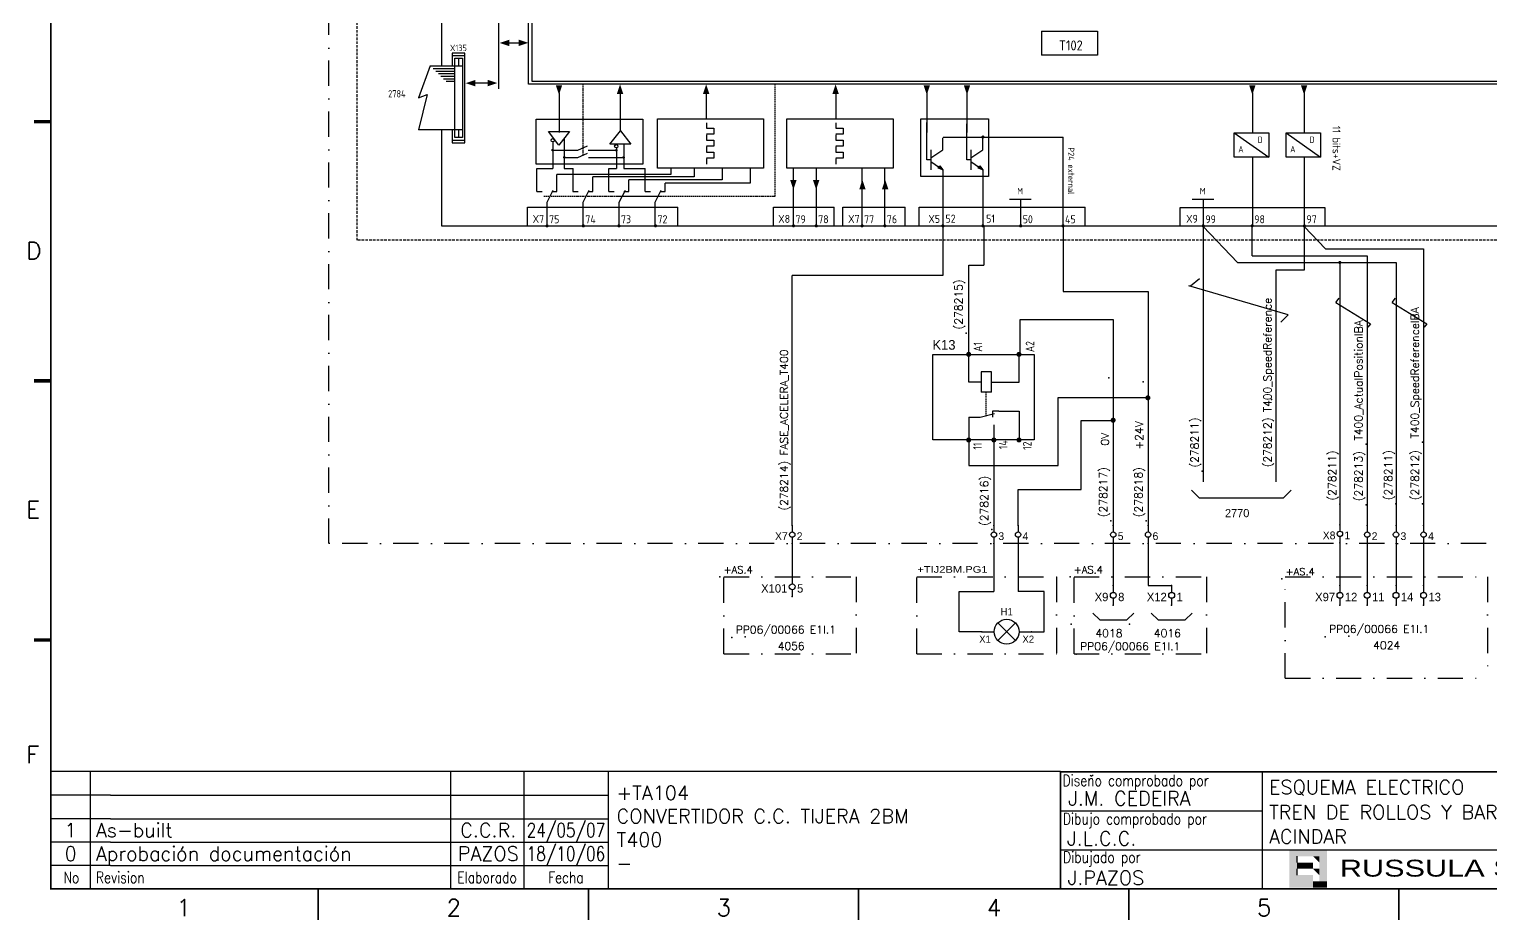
# Model space of a CAD drawing. Header units: millimetres. Extents: x 6305 to 6742, y 670 to 987.
# Drawn here: x 6305.4 to 6595.8, y 669.7 to 846.7 of the extents above; entities that cross this region are included whole.
import ezdxf
from ezdxf.enums import TextEntityAlignment as Align

# ---------------------------------------------------------------- set-up
doc = ezdxf.new("R2010")
doc.units = ezdxf.units.MM
for name, pattern in [('DASHDOT', [1, 0.5, -0.25, 0, -0.25]), ('DASHED', [0.75, 0.5, -0.25]), ('HIDDEN', [0.375, 0.25, -0.125]), ('LTY1', [0])]:
    doc.linetypes.add(name, pattern=pattern)
for name, color, linetype in [('1', 7, 'Continuous'), ('10', 5, 'Continuous'), ('2', 7, 'Continuous'), ('3', 8, 'Continuous'), ('6', 7, 'DASHDOT'), ('8', 1, 'Continuous'), ('9', 6, 'Continuous'), ('ATRIBUTOS', 6, 'Continuous'), ('DIBUJO', 7, 'Continuous'), ('NODE', 7, 'Continuous')]:
    doc.layers.add(name, color=color, linetype=linetype)
doc.styles.add('DIN', font='DIN.shx', dxfattribs={"width": 0.85})
doc.styles.add('HELVETICA', font='HELV.SHX')
doc.styles.add('ISO', font='ISO')
doc.styles.add('LABEL', font='SIMPLEX', dxfattribs={"width": 0.8, "height": 4})
doc.styles.add('ROMANS', font='romans.shx', dxfattribs={"height": 1})

# ---------------------------------------------------------------- blocks, each defined once
blk = doc.blocks.new('NOD', base_point=(237.5, 170))
at = {"layer": 'NODE'}
blk.add_point((237.5, 170), dxfattribs=at)
blk = doc.blocks.new('$PP313')
at = {"layer": '2'}
blk.add_blockref('NOD', (0, 0), dxfattribs=at)
at = {"layer": '8'}
blk.add_attdef('1A', (1, -3.325), '', height=2.15, dxfattribs=at)
at = {"layer": '9'}
blk.add_attdef('ID', (1, 1), '', height=2.15, dxfattribs=at)
blk = doc.blocks.new('ITEM')
at = {"layer": 'ATRIBUTOS', "style": 'HELVETICA', "width": 1.2}
blk.add_attdef('ITEM', (0, 1.25), '', height=2.5, dxfattribs=at)
blk = doc.blocks.new('$081001')
at = {"layer": '2'}
for p, q in [((0, 0), (3.75, 0)), ((4.85, -2.65), (10.15, 2.65)), ((4.85, 2.65), (10.15, -2.65)), ((11.25, 0), (15, 0))]:
    blk.add_line(p, q, dxfattribs=at)
blk.add_circle((7.5, 0), 3.75, dxfattribs=at)
for p in [(0, 0), (15, 0)]:
    blk.add_blockref('NOD', p, dxfattribs=at)
at = {"layer": '8'}
blk.add_attdef('1A', text='', height=2.15, dxfattribs=at).set_placement((2.75, -3.32), align=Align.RIGHT)
blk.add_attdef('2A', (12.25, -3.32), '', height=2.15, dxfattribs=at)
at = {"layer": '9'}
blk.add_attdef('ID', text='', height=2.15, dxfattribs=at).set_placement((7.5, 4.93), align=Align.CENTER)
blk = doc.blocks.new('$$PLD12C')
for p, q in [((0, 2.5), (0, 0.75)), ((0, -0.75), (0, -2.5))]:
    blk.add_line(p, q)
at = {"layer": '2'}
blk.add_circle((0, 0), 0.75, dxfattribs=at)
for p in [(0, 2.5), (0, -2.5)]:
    blk.add_blockref('NOD', p, dxfattribs=at)
at = {"layer": '8'}
blk.add_attdef('*A', (1.25, -1.5), '', height=2.15, dxfattribs=at)
at = {"layer": '9'}
blk.add_attdef('ID', text='', height=2.15, dxfattribs=at).set_placement((-1.25, -1.5), align=Align.RIGHT)
blk = doc.blocks.new('newcajec')
at = {"layer": '1'}
for p, q in [((179.4, 20.85), (0.13, 20.85)), ((7, 20.85), (7, 0)), ((71, 20.85), (71, 0)), ((84, 20.85), (84, 0.09)), ((99, 20.85), (99, 0)), ((215.2, 20.8), (215.2, 0)), ((184.64, 20.18), (184.81, 20.01)), ((184.81, 20.01), (185.18, 20.25)), ((10.6, 16.64), (0, 16.64)), ((10.6, 16.64), (99, 16.64)), ((179.4, 13.87), (215.2, 13.87)), ((10.6, 12.48), (0, 12.48)), ((10.6, 12.48), (99, 12.48)), ((10.6, 8.32), (0, 8.32)), ((10.6, 8.32), (99, 8.32)), ((179.4, 6.93), (267.63, 6.93)), ((10.6, 4.16), (0, 4.16)), ((10.6, 4.16), (99, 4.16))]:
    blk.add_line(p, q, dxfattribs=at)
at = {"layer": '1', "const_width": 0.3}
blk.add_lwpolyline([(0, 0), (0, 272.5), (383, 272.5), (383, 0)], close=True, dxfattribs=at)
at = {"layer": '1'}
for points in [[(-2.99, 136.23, 0.6, 0.6, 0), (-0.18, 136.23, 0.6, 0.6, 0)], [(-2.99, 90.23, 0.6, 0.6, 0), (-0.18, 90.23, 0.6, 0.6, 0)], [(-2.99, 44.23, 0.6, 0.6, 0), (-0.18, 44.23, 0.6, 0.6, 0)], [(383, 20.8, 0.3, 0.3, 0), (179.4, 20.8, 0.3, 0.3, 0), (179.4, 0, 0.3, 0.3, 0)], [(47.5, -5.5, 0.3, 0.3, 0), (47.5, -0.09, 0.3, 0.3, 0)], [(95.5, -5.5, 0.3, 0.3, 0), (95.5, -0.09, 0.3, 0.3, 0)], [(143.5, -5.5, 0.3, 0.3, 0), (143.5, -0.09, 0.3, 0.3, 0)], [(191.5, -5.5, 0.3, 0.3, 0), (191.5, -0.09, 0.3, 0.3, 0)], [(239.5, -5.5, 0.3, 0.3, 0), (239.5, -0.09, 0.3, 0.3, 0)]]:
    blk.add_lwpolyline(points, format="xyseb", dxfattribs=at)
at = {"layer": '2', "color": 14}
for p, q in [((221.42, 4.69), (221.42, 5.81)), ((221.42, 2.47), (221.42, 3.58))]:
    blk.add_line(p, q, dxfattribs=at)
for points in [[(220.05, 5.81), (220.05, 6.92), (226.74, 5.81), (226.74, 6.92)], [(221.42, 2.47), (220.05, 2.47), (221.42, 5.81), (220.05, 5.81)], [(224.25, 5.81), (225.37, 5.81), (225.37, 4.69)], [(225.37, 5.81), (226.74, 5.81), (225.37, 1.35), (226.74, 1.35)], [(221.42, 4.69), (224.25, 4.69), (221.42, 3.58), (224.25, 3.58)], [(224.25, 3.58), (225.37, 3.58), (225.37, 2.47)], [(224.25, 0.24), (224.25, 2.47), (220.05, 0.24), (220.05, 2.47)], [(226.74, 1.35), (226.74, 0.24), (224.25, 1.35), (224.25, 0.24)]]:
    blk.add_solid(points, dxfattribs=at)
at = {"layer": '1', "style": 'ROMANS'}
for s, p in [('D', (-4.37, 111.84)), ('E', (-4.37, 65.84)), ('F', (-4.37, 22.34)), ('1', (22.29, -4.82)), ('2', (70.29, -4.82)), ('3', (118.29, -4.82)), ('4', (166.29, -4.82)), ('5', (214.29, -4.82))]:
    blk.add_text(s, height=3, dxfattribs=at).set_placement(p)
at = {"layer": '1', "style": 'LABEL', "width": 0.8}
for s, p in [('Diseno comprobado por', (179.73, 18.27)), ('Dibujo comprobado por', (179.81, 11.47)), ('Dibujado por', (179.83, 4.64)), ('No', (2.23, 1.05)), ('Revision', (8, 1.05))]:
    blk.add_text(s, height=2, dxfattribs=at).set_placement(p)
for s, p in [('Elaborado', (77.5, 1.05)), ('Fecha', (91.5, 1.05))]:
    blk.add_text(s, height=2, dxfattribs=at).set_placement(p, align=Align.CENTER)
at = {"layer": '10', "style": 'ROMANS'}
for tag, p in [('REV41', (3.5, 18.74)), ('REV43', (77.7, 18.74)), ('REV31', (3.5, 14.58)), ('REV33', (77.7, 14.58)), ('REV21', (3.5, 10.42)), ('REV23', (77.7, 10.42)), ('REV11', (3.5, 6.27)), ('REV13', (77.7, 6.27))]:
    blk.add_attdef(tag, text='', height=2.5, dxfattribs=at).set_placement(p, align=Align.MIDDLE)
for tag, p, height in [('REV42', (8, 17.49), 2.5), ('SHEETNAME1', (100.5, 15.83), 2.5), ('DOCUMENTTYPE', (216.43, 16.8), 2.5), ('NOTA', (305.32, 15.8), 3), ('REV32', (8, 13.33), 2.5), ('DESIGNCHECK', (180.74, 14.83), 2.5), ('SHEETNAME2', (100.5, 11.67), 2.5), ('OBJECT', (216.43, 12.4), 2.5), ('REV22', (8, 9.17), 2.5), ('CUSTOMER', (216.43, 8.08), 2.5), ('ORDER', (305.32, 7.3), 4.5), ('SHEETNAME3', (100.5, 7.51), 2.5), ('DRAWINGCHECK', (180.53, 7.71), 2.5), ('REV12', (8, 5.01), 2.5), ('SHEETNAME4', (100.5, 3.35), 2.5), ('DOCUMENT_ID', (305.32, 0.93), 4.4), ('USER', (180.63, 0.71), 2.5), ('DEPARTMENT', (271.93, 1.05), 2.5)]:
    blk.add_attdef(tag, p, '', height=height, dxfattribs=at)
for tag, width, p, p2 in [('REV44', 1.221199, (84.53, 17.49), (98.48, 17.49)), ('REV34', 1.221199, (84.53, 13.33), (98.48, 13.33)), ('REV24', 1.221199, (84.53, 9.17), (98.48, 9.17)), ('REV14', 1.221199, (84.53, 5.01), (98.48, 5.01)), ('CREATED2', 7.039915, (282.71, 1.05), (301.14, 1.05))]:
    blk.add_attdef(tag, text='', height=2.5, dxfattribs=dict(at, width=width)).set_placement(p, p2, align=Align.FIT)
for tag, p in [('SHEET', (382, 7.43)), ('NEXTSHEET', (382, 0.5))]:
    blk.add_attdef(tag, text='', height=2.5, dxfattribs=at).set_placement(p, align=Align.RIGHT)
at = {"layer": 'DIBUJO', "color": 14, "style": 'HELVETICA', "width": 1.3}
blk.add_text('RUSSULA S.A.', height=3, dxfattribs=at).set_placement((229, 2.19))
blk = doc.blocks.new('PAGINA')
at = {"layer": '2'}
blk.add_blockref('NOD', (-1, -1), dxfattribs=at)
at = {"layer": '8', "style": 'ROMANS'}
blk.add_attdef('NPA', (0, -4.325), '', height=2, dxfattribs=at)
at = {"layer": '9', "style": 'ROMANS'}
blk.add_attdef('NP', (0, 0), '', height=2, dxfattribs=at)

msp = doc.modelspace()

# ---------------------------------------------------------------- linework, layer by layer
at = {"linetype": 'DASHED'}
for p, q in [((6370.6, 804.79), (6370.6, 883.64)), ((6695.22, 804.79), (6370.6, 804.79))]:
    msp.add_line(p, q, dxfattribs=at)
at = {"color": 3}
for p, q in [((6404.61, 835.78), (6404.61, 854.7)), ((6405.25, 854.07), (6405.25, 836.41)), ((6506.55, 846.29), (6517.68, 846.29)), ((6506.55, 846.29), (6506.55, 841.52)), ((6517.68, 846.29), (6517.68, 841.52)), ((6517.68, 841.52), (6506.55, 841.52)), ((6405.25, 836.41), (6652.01, 836.41)), ((6652.65, 835.78), (6404.61, 835.78)), ((6404.42, 811.34), (6416.49, 811.34)), ((6404.42, 807.65), (6404.42, 811.34)), ((6413.25, 811.34), (6434.26, 811.34)), ((6434.26, 807.65), (6434.26, 811.34)), ((6453.27, 811.34), (6465.35, 811.34)), ((6453.27, 807.65), (6453.27, 811.34)), ((6465.35, 807.65), (6465.35, 811.34)), ((6467.06, 811.34), (6479.42, 811.34)), ((6467.06, 807.65), (6467.06, 811.34)), ((6479.42, 807.65), (6479.42, 811.34)), ((6482.2, 811.34), (6515.2, 811.34)), ((6482.2, 807.65), (6482.2, 811.34)), ((6515.2, 807.65), (6515.2, 811.34)), ((6534.05, 807.65), (6534.05, 811.3)), ((6534.05, 811.27), (6562.84, 811.27)), ((6562.88, 807.65), (6562.88, 811.3)), ((6484.95, 782.14), (6505.06, 782.14)), ((6484.95, 765.14), (6484.95, 782.14)), ((6505.06, 782.14), (6505.06, 765.14)), ((6505.06, 765.14), (6484.95, 765.14))]:
    msp.add_line(p, q, dxfattribs=at)
at = {"linetype": 'Continuous'}
for p, q in [((6385.08, 839.43), (6382.77, 833.07)), ((6384.47, 833.71), (6382.77, 826.7)), ((6382.77, 833.07), (6384.47, 833.71)), ((6496.56, 778.64), (6494.56, 778.64)), ((6494.56, 778.64), (6494.56, 774.64)), ((6496.56, 774.64), (6496.56, 778.64)), ((6494.56, 776.64), (6492.06, 776.64)), ((6496.56, 776.64), (6498.06, 776.64)), ((6496.56, 774.64), (6494.56, 774.64)), ((6497.06, 768.14), (6497.06, 765.64))]:
    msp.add_line(p, q, dxfattribs=at)
for p, q in [((6385.08, 839.43), (6391.5, 839.43)), ((6389.45, 841.97), (6389.45, 839.43)), ((6391.99, 841.97), (6389.45, 841.97)), ((6389.45, 841.46), (6391.99, 841.46)), ((6389.95, 825.19), (6389.95, 840.95)), ((6389.95, 840.95), (6391.48, 840.95)), ((6391.48, 840.95), (6391.48, 825.19)), ((6391.99, 824.17), (6391.99, 841.97)), ((6389.96, 838.84), (6385.7, 838.84)), ((6389.92, 838.33), (6386.21, 838.33)), ((6389.88, 837.82), (6386.72, 837.82)), ((6389.84, 837.31), (6387.23, 837.31)), ((6389.8, 836.8), (6387.73, 836.8)), ((6389.76, 836.29), (6388.24, 836.29)), ((6410.71, 834.07), (6410.71, 826.2)), ((6422.82, 834.07), (6422.82, 828.9)), ((6439.92, 834.07), (6439.92, 828.9)), ((6465.65, 834.07), (6465.65, 828.9)), ((6483.76, 834.07), (6483.76, 826.2)), ((6491.7, 834.07), (6491.7, 826.2)), ((6548.42, 834.07), (6548.42, 826.2)), ((6558.72, 834.07), (6558.72, 826.2)), ((6422.82, 831.68), (6422.82, 826.51)), ((6483.76, 820.78), (6483.76, 828.19)), ((6491.71, 820.78), (6491.71, 827.94)), ((6382.74, 826.76), (6391.5, 826.76)), ((6389.45, 826.71), (6389.45, 824.17)), ((6389.45, 824.68), (6391.99, 824.68)), ((6391.48, 825.19), (6389.95, 825.19)), ((6408.57, 826.39), (6412.74, 826.39)), ((6410.61, 823.7), (6408.57, 826.39)), ((6412.74, 826.39), (6410.61, 823.7)), ((6420.76, 823.85), (6422.89, 826.54)), ((6422.89, 826.54), (6424.93, 823.85)), ((6389.45, 824.17), (6391.99, 824.17)), ((6424.93, 823.85), (6420.76, 823.85)), ((6548.42, 821.14), (6548.42, 807.67)), ((6558.72, 821.14), (6558.72, 807.67)), ((6502.38, 812.92), (6502.38, 807.77)), ((6538.66, 812.92), (6538.66, 807.77)), ((6486.94, 807.65), (6486.94, 797.81)), ((6486.94, 807.65), (6486.94, 800.38)), ((6538.66, 807.5), (6545.48, 800.37)), ((6548.38, 801.73), (6548.38, 807.65)), ((6558.72, 807.5), (6562.94, 803.09)), ((6548.38, 801.73), (6571.22, 801.73)), ((6562.94, 803.09), (6582.43, 803.09)), ((6571.22, 801.73), (6571.22, 750.9)), ((6582.43, 803.09), (6582.43, 750.9)), ((6545.48, 800.37), (6569.63, 800.37)), ((6565.81, 800.37), (6565.81, 750.9)), ((6569.63, 800.37), (6576.95, 800.37)), ((6576.95, 800.37), (6576.95, 750.9)), ((6565.02, 792.45), (6565.65, 793.27)), ((6576.2, 792.45), (6576.82, 793.27)), ((6565.02, 792.45), (6571.86, 788.23)), ((6576.2, 792.45), (6583.04, 788.23)), ((6571.86, 788.23), (6571.34, 787.51)), ((6583.04, 788.23), (6582.51, 787.51)), ((6492.06, 776.64), (6492.06, 782.14)), ((6502.06, 776.64), (6502.06, 782.14)), ((6498.06, 776.64), (6502.06, 776.64)), ((6492.06, 769.64), (6494.31, 769.64)), ((6492.06, 769.64), (6492.06, 765.14)), ((6494.31, 769.64), (6497.21, 770.41)), ((6496.81, 770.89), (6496.81, 769.64)), ((6498.06, 770.89), (6496.81, 770.89)), ((6498.06, 770.89), (6502.06, 770.89)), ((6502.06, 770.89), (6502.06, 765.14)), ((6537.84, 753.64), (6536.3, 755.17)), ((6554.61, 753.64), (6556.14, 755.17)), ((6537.84, 753.64), (6554.61, 753.64)), ((6532.38, 733.72), (6532.38, 732.36)), ((6518.08, 729.4), (6516.73, 730.75)), ((6518.08, 729.4), (6523.48, 729.4)), ((6523.48, 729.4), (6524.84, 730.75)), ((6529.68, 729.4), (6528.33, 730.75)), ((6529.68, 729.4), (6535.08, 729.4)), ((6535.08, 729.4), (6536.44, 730.75))]:
    msp.add_line(p, q)
at = {"linetype": 'LTY1'}
for p, q in [((6486.94, 822.78), (6486.94, 825.14)), ((6486.97, 825.29), (6510.8, 825.29)), ((6494.89, 822.78), (6494.89, 825.01)), ((6484.56, 821.19), (6486.94, 822.78)), ((6484.56, 822.78), (6484.56, 818.81)), ((6492.5, 821.19), (6494.89, 822.78)), ((6492.5, 822.78), (6492.5, 818.81)), ((6484.56, 820.78), (6483.76, 820.78)), ((6484.56, 820.4), (6486.94, 818.81)), ((6485.99, 819.13), (6486.31, 819.6)), ((6486.94, 818.81), (6485.99, 819.13)), ((6486.31, 819.6), (6486.94, 818.81)), ((6486.94, 818.8), (6486.94, 807.65)), ((6492.5, 820.78), (6491.71, 820.78)), ((6492.5, 820.4), (6494.89, 818.81)), ((6493.93, 819.13), (6494.25, 819.6)), ((6494.89, 818.81), (6493.93, 819.13)), ((6494.25, 819.6), (6494.89, 818.81)), ((6494.89, 818.78), (6494.89, 807.65))]:
    msp.add_line(p, q, dxfattribs=at)
at = {"color": 0}
msp.add_line((6387.3, 807.64), (6685.47, 807.64), dxfattribs=at)
at = {"linetype": 'HIDDEN'}
msp.add_line((6495.56, 769.97), (6495.56, 774.64), dxfattribs=at)
for points in [[(6398.69, 855.07, 0.318, 0.318, 0), (6398.69, 834.85, 0.318, 0.318, 0)], [(6398.88, 843.97, 0, 1.27, 0), (6400.79, 843.97, 1.27, 1.27, 0)], [(6404.58, 843.99, 0, 1.27, 0), (6402.67, 843.99, 1.27, 1.27, 0)], [(6390.72, 840.95, 0.254, 0.254, 0), (6390.72, 839.43, 0.254, 0.254, 0)], [(6392.13, 835.99, 0, 1.27, 0), (6394.04, 835.99, 1.27, 1.27, 0)], [(6398.44, 836.01, 0, 1.27, 0), (6396.53, 836.01, 1.27, 1.27, 0)], [(6410.68, 833.66, 0, 1.27, 0), (6410.68, 835.57, 1.27, 1.27, 0)], [(6422.8, 835.76, 0, 1.27, 0), (6422.8, 833.85, 1.27, 1.27, 0)], [(6439.91, 835.76, 0, 1.27, 0), (6439.91, 833.85, 1.27, 1.27, 0)], [(6465.63, 835.76, 0, 1.27, 0), (6465.63, 833.85, 1.27, 1.27, 0)], [(6483.73, 833.66, 0, 1.27, 0), (6483.73, 835.57, 1.27, 1.27, 0)], [(6491.72, 833.66, 0, 1.27, 0), (6491.72, 835.57, 1.27, 1.27, 0)], [(6548.4, 833.66, 0, 1.27, 0), (6548.4, 835.57, 1.27, 1.27, 0)], [(6558.7, 833.66, 0, 1.27, 0), (6558.7, 835.57, 1.27, 1.27, 0)], [(6390.72, 826.71, 0.254, 0.254, 0), (6390.72, 825.19, 0.254, 0.254, 0)], [(6457.24, 814.85, 0, 1.27, 0), (6457.24, 816.76, 1.27, 1.27, 0)], [(6461.76, 814.85, 0, 1.27, 0), (6461.76, 816.76, 1.27, 1.27, 0)], [(6470.95, 816.82, 0, 1.27, 0), (6470.95, 814.91, 1.27, 1.27, 0)], [(6475.47, 816.82, 0, 1.27, 0), (6475.47, 814.91, 1.27, 1.27, 0)]]:
    msp.add_lwpolyline(points, format="xyseb")
for points in [[(6494.73, 825.29, 0.318, 0.318, 1), (6495.04, 825.29, 0.318, 0.318, 1)], [(6408.14, 807.65, 0.318, 0.318, 1), (6408.45, 807.65, 0.318, 0.318, 1)], [(6415.34, 807.65, 0.318, 0.318, 1), (6415.66, 807.65, 0.318, 0.318, 1)], [(6422.42, 807.65, 0.318, 0.318, 1), (6422.74, 807.65, 0.318, 0.318, 1)], [(6429.68, 807.65, 0.318, 0.318, 1), (6429.99, 807.65, 0.318, 0.318, 1)], [(6457.09, 807.65, 0.318, 0.318, 1), (6457.41, 807.65, 0.318, 0.318, 1)], [(6461.61, 807.65, 0.318, 0.318, 1), (6461.93, 807.65, 0.318, 0.318, 1)], [(6470.72, 807.65, 0.318, 0.318, 1), (6471.04, 807.65, 0.318, 0.318, 1)], [(6475.24, 807.65, 0.318, 0.318, 1), (6475.56, 807.65, 0.318, 0.318, 1)], [(6486.78, 807.65, 0.318, 0.318, 1), (6487.1, 807.65, 0.318, 0.318, 1)], [(6494.73, 807.65, 0.318, 0.318, 1), (6495.04, 807.65, 0.318, 0.318, 1)], [(6502.23, 807.65, 0.318, 0.318, 1), (6502.55, 807.65, 0.318, 0.318, 1)], [(6510.64, 807.65, 0.318, 0.318, 1), (6510.96, 807.65, 0.318, 0.318, 1)], [(6538.5, 807.65, 0.318, 0.318, 1), (6538.82, 807.65, 0.318, 0.318, 1)], [(6548.22, 807.65, 0.318, 0.318, 1), (6548.53, 807.65, 0.318, 0.318, 1)], [(6558.59, 807.65, 0.318, 0.318, 1), (6558.9, 807.65, 0.318, 0.318, 1)], [(6565.64, 800.38, 0.318, 0.318, 1), (6565.96, 800.38, 0.318, 0.318, 1)]]:
    msp.add_lwpolyline(points, format="xyseb", close=True)
at = {"linetype": 'Continuous'}
for points in [[(6492.06, 781.89, 0.5, 0.5, 1), (6492.06, 782.39, 0.5, 0.5, 1)], [(6502.06, 781.89, 0.5, 0.5, 1), (6502.06, 782.39, 0.5, 0.5, 1)], [(6527.66, 773.26, 0.5, 0.5, 1), (6527.66, 773.76, 0.5, 0.5, 1)], [(6520.75, 768.81, 0.5, 0.5, 1), (6520.75, 769.31, 0.5, 0.5, 1)], [(6492.06, 764.89, 0.5, 0.5, 1), (6492.06, 765.39, 0.5, 0.5, 1)], [(6497.06, 764.89, 0.5, 0.5, 1), (6497.06, 765.39, 0.5, 0.5, 1)], [(6502.06, 764.89, 0.5, 0.5, 1), (6502.06, 765.39, 0.5, 0.5, 1)]]:
    msp.add_lwpolyline(points, format="xyseb", close=True, dxfattribs=at)
at = {"layer": '2', "linetype": 'DASHDOT', "ltscale": 10}
for p, q in [((6364.92, 744.56), (6364.92, 935.33)), ((6705.93, 744.56), (6364.92, 744.56))]:
    msp.add_line(p, q, dxfattribs=at)
at = {"layer": '2'}
for p, q in [((6400, 843.99), (6402.68, 843.99)), ((6394.06, 836.02), (6396.53, 836.02)), ((6439.95, 828.13), (6439.95, 827.06)), ((6465.67, 828.13), (6465.67, 827.06)), ((6411.7, 824.94), (6411.7, 819.05)), ((6439.95, 827.06), (6441.43, 827.06)), ((6441.43, 825.83), (6439.95, 825.83)), ((6439.95, 825.75), (6439.95, 824.69)), ((6439.95, 824.69), (6441.43, 824.69)), ((6441.43, 827.06), (6441.43, 825.83)), ((6441.43, 824.69), (6441.43, 823.46)), ((6465.67, 827.06), (6467.15, 827.06)), ((6467.15, 825.83), (6465.67, 825.83)), ((6465.67, 825.75), (6465.67, 824.69)), ((6465.67, 824.69), (6467.15, 824.69)), ((6467.15, 827.06), (6467.15, 825.83)), ((6467.15, 824.69), (6467.15, 823.46)), ((6510.8, 807.61), (6510.8, 825.29)), ((6544.82, 826.11), (6551.67, 821.32)), ((6555.12, 826.11), (6561.96, 821.32)), ((6409.43, 824.33), (6409.43, 819.05)), ((6409.43, 822.69), (6414.39, 822.69)), ((6414.39, 822.69), (6416.36, 823.54)), ((6414.39, 821.25), (6416.36, 822.1)), ((6416.47, 822.69), (6422.07, 822.69)), ((6422.07, 823.14), (6422.07, 819.05)), ((6423.53, 823.8), (6423.53, 819.05)), ((6441.43, 823.46), (6439.95, 823.46)), ((6439.95, 823.38), (6439.95, 822.31)), ((6439.95, 822.31), (6441.43, 822.31)), ((6441.43, 822.31), (6441.43, 821.08)), ((6467.15, 823.46), (6465.67, 823.46)), ((6465.67, 823.38), (6465.67, 822.31)), ((6465.67, 822.31), (6467.15, 822.31)), ((6467.15, 822.31), (6467.15, 821.08)), ((6406.24, 814.47), (6406.24, 819.05)), ((6406.24, 819.05), (6409.43, 819.05)), ((6411.7, 821.25), (6414.39, 821.25)), ((6411.7, 819.05), (6413.46, 819.05)), ((6413.46, 814.47), (6413.46, 819.05)), ((6416.5, 821.25), (6423.56, 821.25)), ((6420.57, 814.47), (6420.57, 819.05)), ((6420.57, 819.05), (6422.07, 819.05)), ((6423.53, 819.05), (6427.78, 819.05)), ((6427.78, 814.47), (6427.78, 819.05)), ((6432.92, 819.1), (6432.92, 817.83)), ((6437.51, 819.09), (6437.51, 817.36)), ((6441.43, 821.08), (6439.95, 821.08)), ((6439.95, 821), (6439.95, 819.93)), ((6443.07, 819.09), (6443.07, 816.76)), ((6448.67, 819.09), (6448.67, 816.12)), ((6457.28, 807.75), (6457.28, 819.08)), ((6461.81, 807.75), (6461.81, 819.08)), ((6467.15, 821.08), (6465.67, 821.08)), ((6465.67, 821), (6465.67, 819.93)), ((6470.91, 807.75), (6470.91, 819.08)), ((6475.43, 807.75), (6475.43, 819.08)), ((6432.92, 817.83), (6410.21, 817.83)), ((6410.21, 814.47), (6410.21, 817.83)), ((6437.51, 817.36), (6417.4, 817.36)), ((6417.4, 814.47), (6417.4, 817.36)), ((6443.07, 816.76), (6424.54, 816.76)), ((6424.54, 814.47), (6424.54, 816.76)), ((6448.67, 816.12), (6431.73, 816.12)), ((6431.73, 814.47), (6431.73, 816.12)), ((6406.24, 814.47), (6407.31, 814.47)), ((6408.31, 812.38), (6409.54, 814.71)), ((6409.24, 814.47), (6410.21, 814.47)), ((6413.45, 814.47), (6414.51, 814.47)), ((6415.45, 812.38), (6416.68, 814.71)), ((6416.45, 814.47), (6417.41, 814.47)), ((6420.57, 814.47), (6421.63, 814.47)), ((6422.64, 812.38), (6423.86, 814.71)), ((6423.56, 814.47), (6424.53, 814.47)), ((6427.77, 814.47), (6428.84, 814.47)), ((6429.78, 812.38), (6431, 814.71)), ((6430.77, 814.47), (6431.74, 814.47)), ((6408.32, 807.62), (6408.32, 812.34)), ((6415.47, 807.82), (6415.47, 812.34)), ((6422.64, 807.62), (6422.64, 812.34)), ((6429.79, 807.82), (6429.79, 812.34)), ((6558.72, 811.27), (6558.72, 798.86)), ((6510.8, 807.65), (6510.8, 801.66)), ((6558.72, 798.86), (6553.08, 798.86)), ((6490.2, 735.09), (6497.06, 735.09)), ((6490.2, 727.08), (6490.2, 735.09)), ((6507.03, 727.08), (6507.03, 735.09)), ((6494.65, 727.08), (6490.2, 727.08)), ((6504.55, 727.08), (6507.03, 727.08))]:
    msp.add_line(p, q, dxfattribs=at)
at = {"layer": '2', "linetype": 'HIDDEN'}
for p, q in [((6415.49, 821.7), (6415.49, 835.78)), ((6453.59, 813.54), (6453.59, 835.78)), ((6407.63, 813.54), (6453.59, 813.54)), ((6421.95, 813.54), (6431, 813.54))]:
    msp.add_line(p, q, dxfattribs=at)
at = {"layer": '2', "color": 7}
for p, q in [((6538.66, 807.91), (6538.66, 756.81)), ((6553.08, 798.86), (6553.08, 756.81)), ((6555.51, 789.97), (6535.82, 795.75)), ((6536.1, 795.75), (6537.91, 797.19)), ((6554.06, 788.52), (6555.51, 789.97))]:
    msp.add_line(p, q, dxfattribs=at)
at = {"layer": '2'}
for points in [[(6406.13, 828.86), (6427.32, 828.86), (6427.32, 819.9), (6406.13, 819.9)], [(6430.22, 828.9), (6451.31, 828.9), (6451.31, 819.08), (6430.22, 819.08)], [(6455.94, 828.9), (6477.04, 828.9), (6477.04, 819.08), (6455.94, 819.08)], [(6482.55, 828.9), (6495.98, 828.9), (6495.98, 817.43), (6482.55, 817.43)], [(6544.82, 826.12), (6551.66, 826.12), (6551.66, 821.32), (6544.82, 821.32)], [(6555.11, 826.12), (6561.96, 826.12), (6561.96, 821.32), (6555.11, 821.32)]]:
    msp.add_lwpolyline(points, close=True, dxfattribs=at)
at = {"layer": '2', "const_width": 0.217}
for points in [[(6409.24, 822.7, 1), (6409.53, 822.7, 1)], [(6421.93, 822.66, 1), (6422.22, 822.66, 1)], [(6411.56, 821.26, 1), (6411.85, 821.26, 1)], [(6423.37, 821.25, 1), (6423.66, 821.25, 1)]]:
    msp.add_lwpolyline(points, format="xyb", close=True, dxfattribs=at)
for points in [[(6504.48, 812.92), (6500.16, 812.92)], [(6540.76, 812.92), (6536.44, 812.92)]]:
    msp.add_lwpolyline(points, dxfattribs=at)
at = {"layer": '2'}
for centre in [(6409.43, 824.66), (6422.04, 823.46)]:
    msp.add_circle(centre, 0.331, dxfattribs=at)
at = {"layer": '3', "color": 0}
for p, q in [((6387.3, 849.69), (6387.3, 839.43)), ((6387.3, 826.72), (6387.3, 807.64))]:
    msp.add_line(p, q, dxfattribs=at)
at = {"layer": '6', "ltscale": 10}
for p, q in [((6443.45, 737.94), (6469.73, 737.94)), ((6443.45, 722.71), (6443.45, 737.94)), ((6469.73, 737.94), (6469.73, 722.71)), ((6481.73, 737.94), (6509.52, 737.94)), ((6481.73, 722.71), (6481.73, 737.94)), ((6509.52, 737.94), (6509.52, 722.71)), ((6513.01, 737.94), (6539.29, 737.94)), ((6513.01, 722.71), (6513.01, 737.94)), ((6539.29, 737.94), (6539.29, 722.71)), ((6554.95, 737.94), (6595.13, 737.94)), ((6554.95, 717.84), (6554.95, 737.94)), ((6595.13, 737.94), (6595.13, 717.84)), ((6443.45, 722.71), (6469.73, 722.71)), ((6481.73, 722.71), (6509.52, 722.71)), ((6513.01, 722.71), (6539.29, 722.71)), ((6554.95, 717.84), (6595.13, 717.84))]:
    msp.add_line(p, q, dxfattribs=at)
at = {"layer": 'DIBUJO'}
for p, q in [((6495.04, 807.65), (6495.04, 799.86)), ((6510.8, 801.66), (6510.8, 794.59)), ((6492.06, 782.39), (6492.06, 799.86)), ((6492.06, 799.86), (6495.04, 799.86)), ((6486.94, 797.81), (6457, 797.81)), ((6457, 748.14), (6457, 797.81)), ((6510.8, 794.59), (6527.69, 794.59)), ((6527.69, 794.59), (6527.69, 761.13)), ((6502.31, 782.14), (6502.31, 789.04)), ((6502.31, 789.04), (6520.78, 789.04)), ((6520.78, 789.04), (6520.78, 761.13)), ((6509.82, 760.1), (6509.82, 773.56)), ((6509.82, 773.56), (6527.69, 773.56)), ((6514.43, 755.3), (6514.43, 769.02)), ((6514.43, 769.02), (6520.78, 769.02)), ((6492.06, 765.14), (6492.06, 760.1)), ((6497.06, 765.14), (6497.06, 746.89)), ((6520.78, 761.13), (6520.78, 748.14)), ((6527.69, 761.13), (6527.69, 748.14)), ((6492.06, 760.1), (6509.82, 760.1)), ((6501.87, 748.14), (6501.87, 755.3)), ((6501.87, 755.3), (6514.43, 755.3)), ((6565.81, 750.9), (6565.81, 748.29)), ((6571.22, 750.9), (6571.22, 746.89)), ((6576.95, 750.9), (6576.95, 746.89)), ((6582.43, 750.9), (6582.43, 746.89)), ((6520.78, 748.14), (6520.78, 748.14)), ((6457, 744.56), (6457, 736.58)), ((6497.06, 744.56), (6497.06, 735.09)), ((6501.87, 744.56), (6501.87, 735.09)), ((6520.78, 745.1), (6520.78, 736.24)), ((6527.69, 745.18), (6527.69, 736.24)), ((6565.81, 744.56), (6565.81, 734.88)), ((6571.22, 744.56), (6571.22, 734.88)), ((6576.95, 744.56), (6576.95, 734.88)), ((6582.43, 744.56), (6582.43, 734.88)), ((6507.03, 735.09), (6501.87, 735.09)), ((6527.69, 736.24), (6532.38, 736.24)), ((6565.81, 733.72), (6565.81, 733.1)), ((6571.22, 733.72), (6571.22, 733.1)), ((6576.95, 733.72), (6576.95, 733.1)), ((6582.43, 733.72), (6582.43, 733.1))]:
    msp.add_line(p, q, dxfattribs=at)

# ---------------------------------------------------------------- block references
ref = msp.add_blockref('$PP313', (6491.56, 786.36), dxfattribs=dict(xscale=0.7289999999999281, yscale=0.7289999999999281, zscale=0.7290000000000001, rotation=90))
ref.add_attrib('ID', '(278215)', (6490.83, 787.09), dxfattribs={"layer": '9', "height": 1.567, "rotation": 90, "style": 'ROMANS'})
ref = msp.add_blockref('$PP313', (6552.19, 773.19), dxfattribs=dict(xscale=0.7224999999999999, yscale=0.7224999999999999, zscale=0.7224999999999999, rotation=90))
ref.add_attrib('ID', '(278212) T400_SpeedReference', (6552.19, 759.73), dxfattribs={"layer": '9', "height": 1.5534, "rotation": 90, "style": 'ROMANS'})
ref = msp.add_blockref('$PP313', (6582.2, 764.7), dxfattribs=dict(xscale=0.7289999999999509, yscale=0.7289999999999509, zscale=0.7290000000000001, rotation=90))
ref.add_attrib('ID', 'T400_SpeedReferenceIBA', (6581.48, 765.43), dxfattribs={"layer": '9', "height": 1.5674, "rotation": 90, "style": 'ROMANS'})
ref = msp.add_blockref('$PP313', (6571.02, 764.28), dxfattribs=dict(xscale=0.7290000000000533, yscale=0.7290000000000533, zscale=0.7290000000000001, rotation=90))
ref.add_attrib('ID', 'T400_ActualPositionIBA', (6570.29, 765.01), dxfattribs={"layer": '9', "height": 1.5674, "rotation": 90, "style": 'ROMANS'})
ref = msp.add_blockref('$PP313', (6456.13, 764.58), dxfattribs=dict(xscale=0.7224999999999682, yscale=0.7224999999999682, zscale=0.7224999999999999, rotation=90))
ref.add_attrib('ID', '(278214) FASE_ACELERA_T400', (6456.13, 751.13), dxfattribs={"layer": '9', "height": 1.5534, "rotation": 90, "style": 'ROMANS'})
ref = msp.add_blockref('$PP313', (6519.93, 777.46), dxfattribs=dict(xscale=0.7224999999999682, yscale=0.7224999999999682, zscale=0.7224999999999999, rotation=90))
ref.add_attrib('ID', '0V', (6519.93, 764.01), dxfattribs={"layer": '9', "height": 1.553, "rotation": 90, "style": 'ROMANS'})
ref = msp.add_blockref('$PP313', (6526.69, 776.71), dxfattribs=dict(xscale=0.7224999999999682, yscale=0.7224999999999682, zscale=0.7224999999999999, rotation=90))
ref.add_attrib('ID', '+24V', (6526.69, 763.26), dxfattribs={"layer": '9', "height": 1.553, "rotation": 90, "style": 'ROMANS'})
ref = msp.add_blockref('$PP313', (6538.45, 758.92), dxfattribs=dict(xscale=0.7289999999999281, yscale=0.7289999999999281, zscale=0.7290000000000001, rotation=90))
ref.add_attrib('ID', '(278211)', (6537.72, 759.65), dxfattribs={"layer": '9', "height": 1.567, "rotation": 90, "style": 'ROMANS'})
ref = msp.add_blockref('$PP313', (6565.76, 752.39), dxfattribs=dict(xscale=0.7289999999999509, yscale=0.7289999999999509, zscale=0.7290000000000001, rotation=90))
ref.add_attrib('ID', '(278211)', (6565.03, 753.12), dxfattribs={"layer": '9', "height": 1.567, "rotation": 90, "style": 'ROMANS'})
ref = msp.add_blockref('$PP313', (6571.02, 752.26), dxfattribs=dict(xscale=0.7290000000000533, yscale=0.7290000000000533, zscale=0.7290000000000001, rotation=90))
ref.add_attrib('ID', '(278213)', (6570.29, 752.99), dxfattribs={"layer": '9', "height": 1.567, "rotation": 90, "style": 'ROMANS'})
ref = msp.add_blockref('$PP313', (6576.91, 752.46), dxfattribs=dict(xscale=0.7289999999999509, yscale=0.7289999999999509, zscale=0.7290000000000001, rotation=90))
ref.add_attrib('ID', '(278211)', (6576.18, 753.19), dxfattribs={"layer": '9', "height": 1.567, "rotation": 90, "style": 'ROMANS'})
ref = msp.add_blockref('$PP313', (6582.2, 752.46), dxfattribs=dict(xscale=0.7289999999999509, yscale=0.7289999999999509, zscale=0.7290000000000001, rotation=90))
ref.add_attrib('ID', '(278212)', (6581.48, 753.19), dxfattribs={"layer": '9', "height": 1.567, "rotation": 90, "style": 'ROMANS'})
ref = msp.add_blockref('$PP313', (6520.29, 749.08), dxfattribs=dict(xscale=0.7289999999999281, yscale=0.7289999999999281, zscale=0.7290000000000001, rotation=90))
ref.add_attrib('ID', '(278217)', (6519.56, 749.81), dxfattribs={"layer": '9', "height": 1.567, "rotation": 90, "style": 'ROMANS'})
ref = msp.add_blockref('$PP313', (6527.3, 749.08), dxfattribs=dict(xscale=0.7289999999999281, yscale=0.7289999999999281, zscale=0.7290000000000001, rotation=90))
ref.add_attrib('ID', '(278218)', (6526.57, 749.81), dxfattribs={"layer": '9', "height": 1.567, "rotation": 90, "style": 'ROMANS'})
ref = msp.add_blockref('$PP313', (6496.66, 747.35), dxfattribs=dict(xscale=0.7289999999999281, yscale=0.7289999999999281, zscale=0.7290000000000001, rotation=90))
ref.add_attrib('ID', '(278216)', (6495.93, 748.07), dxfattribs={"layer": '9', "height": 1.567, "rotation": 90, "style": 'ROMANS'})
ref = msp.add_blockref('PAGINA', (6443.35, 738.66), dxfattribs=dict(xscale=0.7224999999998545, yscale=0.7224999999999682, zscale=0.7224999999999999))
ref.add_attrib('NP', '+AS.4', (6443.35, 738.66), dxfattribs={"layer": '9', "height": 1.445, "style": 'ROMANS'})
at = {"xscale": 0.5280000000002474, "yscale": 0.52800000000002, "zscale": 0.66}
msp.add_blockref('ITEM', (6481.85, 738.12), dxfattribs=at).add_auto_attribs({'ITEM': '+TIJ2BM.PG1'})
ref = msp.add_blockref('PAGINA', (6512.91, 738.66), dxfattribs=dict(xscale=0.7224999999998545, yscale=0.7224999999999682, zscale=0.7224999999999999))
ref.add_attrib('NP', '+AS.4', (6512.91, 738.66), dxfattribs={"layer": '9', "height": 1.445, "style": 'ROMANS'})
ref = msp.add_blockref('PAGINA', (6555, 738.27), dxfattribs=dict(xscale=0.7224999999998545, yscale=0.7224999999999682, zscale=0.7224999999999999))
ref.add_attrib('NP', '+AS.4', (6555, 738.27), dxfattribs={"layer": '9', "height": 1.445, "style": 'ROMANS'})
ref = msp.add_blockref('PAGINA', (6445.78, 726.69), dxfattribs=dict(xscale=0.7811502160147938, yscale=0.7811502160146802, zscale=0.7811502160146905))
ref.add_attrib('NP', 'PP06/00066 E1I.1', (6445.78, 726.69), dxfattribs={"layer": '9', "height": 1.5623, "style": 'ROMANS'})
ref = msp.add_blockref('PAGINA', (6448.45, 726.82), dxfattribs=dict(xscale=0.7811502160147938, yscale=0.7811502160146802, zscale=0.7811502160146905))
ref.add_attrib('NPA', '4056', (6454.11, 723.44), dxfattribs={"layer": '8', "height": 1.562, "style": 'ROMANS'})
ref = msp.add_blockref('PAGINA', (6513.18, 729.37), dxfattribs=dict(xscale=0.7811502160147938, yscale=0.7811502160146802, zscale=0.7811502160146905))
ref.add_attrib('NPA', '4018', (6517.25, 726), dxfattribs={"layer": '8', "height": 1.562, "style": 'ROMANS'})
ref = msp.add_blockref('PAGINA', (6524.78, 729.37), dxfattribs=dict(xscale=0.7811502160147938, yscale=0.7811502160146802, zscale=0.7811502160146905))
ref.add_attrib('NPA', '4016', (6528.85, 726), dxfattribs={"layer": '8', "height": 1.562, "style": 'ROMANS'})
ref = msp.add_blockref('PAGINA', (6563.64, 726.84), dxfattribs=dict(xscale=0.7811502160147938, yscale=0.7811502160146802, zscale=0.7811502160146905))
ref.add_attrib('NP', 'PP06/00066 E1I.1', (6563.64, 726.84), dxfattribs={"layer": '9', "height": 1.5623, "style": 'ROMANS'})
ref = msp.add_blockref('PAGINA', (6568.35, 726.98), dxfattribs=dict(xscale=0.7811502160147938, yscale=0.7811502160146802, zscale=0.7811502160146905))
ref.add_attrib('NPA', '4024', (6572.42, 723.6), dxfattribs={"layer": '8', "height": 1.562, "style": 'ROMANS'})
ref = msp.add_blockref('PAGINA', (6514.2, 723.4), dxfattribs=dict(xscale=0.7811502160147938, yscale=0.7811502160146802, zscale=0.7811502160146905))
ref.add_attrib('NP', 'PP06/00066 E1I.1', (6514.2, 723.4), dxfattribs={"layer": '9', "height": 1.5623, "style": 'ROMANS'})
at = {"layer": '2', "color": 7}
ref = msp.add_blockref('newcajec', (6309.74, 676), dxfattribs=dict(at, xscale=1.118087181287774, yscale=1.118087181288024, zscale=1.118087181288))
ref.add_attrib('REV24', '24/05/07', dxfattribs={"layer": '10', "height": 2.795, "style": 'ROMANS', "width": 0.728168}).set_placement((6404.25, 686.26), (6419.85, 686.26), align=Align.FIT)
ref.add_attrib('SHEETNAME3', 'T400', (6422.11, 684.39), dxfattribs={"layer": '10', "height": 2.795, "style": 'ROMANS'})
ref.add_attrib('SHEETNAME2', 'CONVERTIDOR C.C. TIJERA 2BM', (6422.11, 689.05), dxfattribs={"layer": '10', "height": 2.7952, "style": 'ROMANS'})
ref.add_attrib('SHEETNAME1', '+TA104', (6422.11, 693.7), dxfattribs={"layer": '10', "height": 2.795, "style": 'ROMANS'})
ref.add_attrib('USER', 'J.PAZOS', (6511.71, 676.8), dxfattribs={"layer": '10', "height": 2.795, "style": 'ROMANS'})
ref.add_attrib('DRAWINGCHECK', 'J.L.C.C.', (6511.59, 684.63), dxfattribs={"layer": '10', "height": 2.795, "style": 'ROMANS'})
ref.add_attrib('DESIGNCHECK', 'J.M. CEDEIRA', (6511.82, 692.59), dxfattribs={"layer": '10', "height": 2.7952, "style": 'ROMANS'})
ref.add_attrib('REV22', 'As-built', (6318.69, 686.26), dxfattribs={"layer": '10', "height": 2.795, "style": 'ROMANS'})
ref.add_attrib('REV12', 'Aprobación documentación', (6318.69, 681.61), dxfattribs={"layer": '10', "height": 2.7952, "style": 'ROMANS'})
ref.add_attrib('REV21', '1', dxfattribs={"layer": '10', "height": 2.8, "style": 'ROMANS'}).set_placement((6313.66, 687.66), align=Align.MIDDLE)
ref.add_attrib('REV11', '0', dxfattribs={"layer": '10', "height": 2.8, "style": 'ROMANS'}).set_placement((6313.66, 683.01), align=Align.MIDDLE)
ref.add_attrib('SHEETNAME4', '-', (6422.11, 679.74), dxfattribs={"layer": '10', "height": 2.8, "style": 'ROMANS'})
ref.add_attrib('REV14', '18/10/06', dxfattribs={"layer": '10', "height": 2.795, "style": 'ROMANS', "width": 0.728168}).set_placement((6404.25, 681.61), (6419.85, 681.61), align=Align.FIT)
ref.add_attrib('REV23', 'C.C.R.', dxfattribs={"layer": '10', "height": 2.795, "style": 'ROMANS'}).set_placement((6396.62, 687.66), align=Align.MIDDLE)
ref.add_attrib('REV13', 'PAZOS', dxfattribs={"layer": '10', "height": 2.795, "style": 'ROMANS'}).set_placement((6396.62, 683.01), align=Align.MIDDLE)
ref.add_attrib('CUSTOMER', 'ACINDAR', (6551.73, 685.04), dxfattribs={"layer": '10', "height": 2.795, "style": 'ROMANS'})
ref.add_attrib('OBJECT', 'TREN DE ROLLOS Y BARRAS', (6551.73, 689.87), dxfattribs={"layer": '10', "height": 2.7952, "style": 'ROMANS'})
ref.add_attrib('DOCUMENTTYPE', 'ESQUEMA ELECTRICO', (6551.73, 694.79), dxfattribs={"layer": '10', "height": 2.7952, "style": 'ROMANS'})
for p, xscale, yscale, zscale, values in [((6457, 746.35), 0.7164044999999533, 0.7164044999999533, 0.7164044999999999, {'ID': 'X7', '*A': '2'}), ((6497.06, 746.35), 0.7164044999999999, 0.7164044999999999, 0.7164044999999999, {'*A': '3'}), ((6501.87, 746.35), 0.7164044999999999, 0.7164044999999999, 0.7164044999999999, {'*A': '4'}), ((6520.78, 746.35), 0.7164044999999533, 0.7164044999999533, 0.7164044999999999, {'*A': '5'}), ((6527.69, 746.35), 0.7164044999999533, 0.7164044999999533, 0.7164044999999999, {'*A': '6'}), ((6565.81, 746.5), 0.7164044999999533, 0.7164044999999533, 0.7164044999999999, {'ID': 'X8', '*A': '1'}), ((6571.22, 746.35), 0.7164044999999533, 0.7164044999999533, 0.7164044999999999, {'*A': '2'}), ((6576.95, 746.35), 0.7164044999999533, 0.7164044999999533, 0.7164044999999999, {'*A': '3'}), ((6582.43, 746.35), 0.7164044999999533, 0.7164044999999533, 0.7164044999999999, {'*A': '4'}), ((6457, 736), 0.7745599030158701, 0.7745599030157564, 0.7745599030157734, {'ID': 'X101', '*A': '5'}), ((6520.78, 734.3), 0.7745599030158701, 0.7745599030157564, 0.7745599030157734, {'ID': 'X9', '*A': '8'}), ((6532.38, 734.3), 0.7745599030158701, 0.7745599030157564, 0.7745599030157734, {'ID': 'X12', '*A': '1'}), ((6565.81, 734.3), 0.7745599030158701, 0.7745599030157564, 0.7745599030157734, {'ID': 'X97', '*A': '12'}), ((6571.22, 734.3), 0.7745599030158701, 0.7745599030157564, 0.7745599030157734, {'*A': '11'}), ((6576.95, 734.3), 0.7745599030158701, 0.7745599030157564, 0.7745599030157734, {'*A': '14'}), ((6582.43, 734.3), 0.7745599030158701, 0.7745599030157564, 0.7745599030157734, {'*A': '13'})]:
    msp.add_blockref('$$PLD12C', p, dxfattribs=dict(at, xscale=xscale, yscale=yscale, zscale=zscale)).add_auto_attribs(values)
at = {"layer": '2', "xscale": 0.6599999999998545, "yscale": 0.6599999999999682, "zscale": 0.66}
msp.add_blockref('$081001', (6494.65, 727.08), dxfattribs=at).add_auto_attribs({'ID': 'H1', '1A': 'X1', '2A': 'X2'})

# ---------------------------------------------------------------- texts
at = {"style": 'ISO'}
for s, height, p in [('X135', 1.272, (6390.69, 842.34)), ('T102', 1.987, (6512.35, 842.48)), ('M', 1.27, (6502.27, 813.93)), ('M', 1.27, (6538.55, 813.93))]:
    msp.add_text(s, height=height, dxfattribs=at).set_placement(p, align=Align.CENTER)
at = {"color": 1, "style": 'DIN', "width": 0.85}
msp.add_text('2784', height=1.445, dxfattribs=at).set_placement((6380.19, 833.15), align=Align.RIGHT)
at = {"style": 'ISO'}
for s, height, p in [('D', 1.27, (6549.46, 824.12)), ('D', 1.27, (6559.76, 824.12)), ('A', 1.27, (6545.62, 822.25)), ('A', 1.27, (6555.92, 822.25)), ('75', 1.589, (6408.7, 808.17)), ('74', 1.589, (6415.9, 808.17)), ('73', 1.589, (6422.98, 808.17)), ('72', 1.589, (6430.24, 808.17)), ('79', 1.589, (6457.65, 808.17)), ('78', 1.589, (6462.17, 808.17)), ('77', 1.589, (6471.28, 808.17)), ('76', 1.589, (6475.8, 808.17)), ('52', 1.589, (6487.45, 808.29)), ('51', 1.589, (6495.52, 808.29)), ('50', 1.589, (6502.79, 808.17)), ('45', 1.589, (6511.2, 808.17)), ('99', 1.589, (6539.07, 808.17)), ('98', 1.589, (6548.78, 808.17)), ('97', 1.589, (6559.15, 808.17))]:
    msp.add_text(s, height=height, dxfattribs=at).set_placement(p)
msp.add_text('11 bits+VZ', height=1.589, rotation=270, dxfattribs=at).set_placement((6564.33, 827.51))
msp.add_text('P24 external', height=1.2716, rotation=270, dxfattribs=at).set_placement((6511.76, 818.58), align=Align.CENTER)
for s, p in [('X7', (6407.72, 808.24)), ('X8', (6456.58, 808.24)), ('X7', (6470.39, 808.24)), ('X5', (6486.37, 808.24)), ('X9', (6537.59, 808.26))]:
    msp.add_text(s, height=1.589, dxfattribs=at).set_placement(p, align=Align.RIGHT)
at = {"color": 1, "style": 'DIN', "width": 0.85}
for s, p in [('A1', (6494.75, 782.65)), ('A2', (6505.09, 782.58))]:
    msp.add_text(s, height=1.71, rotation=90, dxfattribs=at).set_placement(p)
for s, p in [('11', (6494.66, 764.62)), ('14', (6499.78, 765.06)), ('12', (6504.54, 764.82))]:
    msp.add_text(s, height=1.71, rotation=90, dxfattribs=at).set_placement(p, align=Align.RIGHT)
at = {"layer": '2', "color": 6}
msp.add_text('K13', height=1.924, dxfattribs=at).set_placement((6484.86, 783.06))
at = {"layer": '2', "color": 1}
msp.add_text('2770', height=1.626, dxfattribs=at).set_placement((6542.97, 749.81))

doc.saveas('drawing.dxf')
